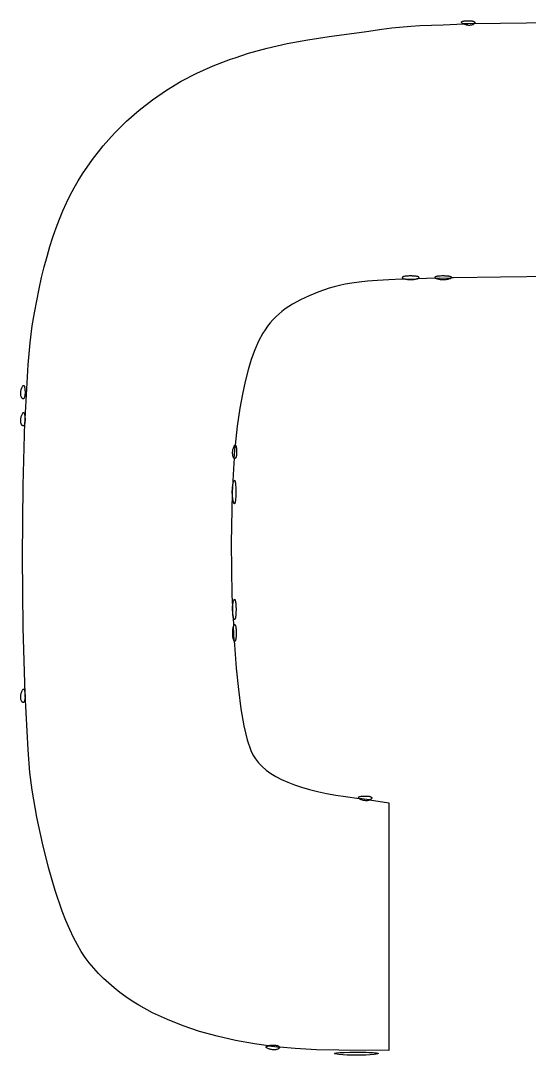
# Model space of a CAD drawing. Extents: x 70.3 to 133.4, y -81.7 to -32.
# Drawn here: x 73.031 to 73.775, y -63.291 to -61.777 of the extents above; entities that cross this region are included whole.
import ezdxf

# ---------------------------------------------------------------- set-up
doc = ezdxf.new("R2010")
doc.units = 0
doc.layers.add('BLACK', color=7, linetype='CONTINUOUS')

msp = doc.modelspace()

# ---------------------------------------------------------------- linework, layer by layer
at = {"layer": 'BLACK', "linetype": 'CONTINUOUS'}
for p, q in [((73.675277, -61.778838), (73.675319, -61.778666)), ((73.675282, -61.779016), (73.675277, -61.778838)), ((73.675332, -61.779199), (73.675282, -61.779016)), ((73.675319, -61.778666), (73.675407, -61.778501)), ((73.675429, -61.779388), (73.675332, -61.779199)), ((73.675407, -61.778501), (73.675541, -61.778341)), ((73.675572, -61.779582), (73.675429, -61.779388)), ((73.675541, -61.778341), (73.67572, -61.778188)), ((73.675763, -61.779781), (73.675572, -61.779582)), ((73.67572, -61.778188), (73.675945, -61.778041)), ((73.676, -61.779986), (73.675763, -61.779781)), ((73.675945, -61.778041), (73.676215, -61.777901)), ((73.676284, -61.780195), (73.676, -61.779986)), ((73.676215, -61.777901), (73.67653, -61.777767)), ((73.676994, -61.780628), (73.676284, -61.780195)), ((73.67653, -61.777767), (73.677296, -61.777521)), ((73.677296, -61.777521), (73.67824, -61.777304)), ((73.67824, -61.777304), (73.679362, -61.777118)), ((73.679362, -61.777118), (73.68066, -61.776962)), ((73.68066, -61.776962), (73.682133, -61.776839)), ((73.682133, -61.776839), (73.683781, -61.776751)), ((73.683781, -61.776751), (73.684554, -61.776725)), ((73.684554, -61.776725), (73.685305, -61.776712)), ((73.685305, -61.776712), (73.686034, -61.776711)), ((73.686034, -61.776711), (73.686739, -61.776723)), ((73.686739, -61.776723), (73.687419, -61.776746)), ((73.687419, -61.776746), (73.688075, -61.776782)), ((73.688075, -61.776782), (73.688705, -61.776828)), ((73.688705, -61.776828), (73.689309, -61.776886)), ((73.689309, -61.776886), (73.689886, -61.776955)), ((73.689886, -61.776955), (73.690436, -61.777034)), ((73.690436, -61.777034), (73.690957, -61.777123)), ((73.690957, -61.777123), (73.691449, -61.777223)), ((73.691449, -61.777223), (73.691912, -61.777332)), ((73.691912, -61.777332), (73.692345, -61.777451)), ((73.692345, -61.777451), (73.692746, -61.77758)), ((73.692746, -61.77758), (73.693116, -61.777717)), ((73.693116, -61.777717), (73.693454, -61.777863)), ((73.693454, -61.777863), (73.693759, -61.778017)), ((73.693759, -61.778017), (73.69403, -61.77818)), ((73.69403, -61.77818), (73.694268, -61.778351)), ((73.69406, -61.781049), (73.87468, -61.778249)), ((73.694268, -61.778351), (73.69447, -61.778529)), ((73.694608, -61.780435), (73.694424, -61.780675)), ((73.69447, -61.778529), (73.694636, -61.778715)), ((73.69475, -61.780199), (73.694608, -61.780435)), ((73.694636, -61.778715), (73.694767, -61.778907)), ((73.694851, -61.779969), (73.69475, -61.780199)), ((73.694767, -61.778907), (73.69486, -61.779107)), ((73.694912, -61.779745), (73.694851, -61.779969)), ((73.69486, -61.779107), (73.694893, -61.77921)), ((73.694893, -61.77921), (73.694916, -61.779313)), ((73.694928, -61.779635), (73.694912, -61.779745)), ((73.694916, -61.779313), (73.69493, -61.779419)), ((73.694934, -61.779526), (73.694928, -61.779635)), ((73.69493, -61.779419), (73.694934, -61.779526)), ((73.482036, -61.799795), (73.53668, -61.792449)), ((73.53668, -61.792449), (73.558747, -61.789355)), ((73.558747, -61.789355), (73.573317, -61.787198)), ((73.573317, -61.787198), (73.601098, -61.784929)), ((73.601098, -61.784929), (73.6144, -61.783843)), ((73.6144, -61.783843), (73.648723, -61.782549)), ((73.648723, -61.782549), (73.678688, -61.781419)), ((73.677894, -61.781079), (73.676994, -61.780628)), ((73.678688, -61.781419), (73.677894, -61.781079)), ((73.684625, -61.781195), (73.678688, -61.781419)), ((73.678688, -61.781419), (73.678985, -61.781546)), ((73.678985, -61.781546), (73.680071, -61.781946)), ((73.680071, -61.781946), (73.681176, -61.782286)), ((73.681176, -61.782286), (73.682291, -61.782566)), ((73.682291, -61.782566), (73.683409, -61.782786)), ((73.683409, -61.782786), (73.684521, -61.782948)), ((73.684521, -61.782948), (73.685621, -61.783051)), ((73.69406, -61.781049), (73.684625, -61.781195)), ((73.685621, -61.783051), (73.686701, -61.783095)), ((73.686701, -61.783095), (73.687751, -61.783082)), ((73.687751, -61.783082), (73.688766, -61.78301)), ((73.688766, -61.78301), (73.689737, -61.782881)), ((73.689737, -61.782881), (73.690655, -61.782695)), ((73.690655, -61.782695), (73.691515, -61.782453)), ((73.691515, -61.782453), (73.692306, -61.782153)), ((73.692306, -61.782153), (73.693023, -61.781798)), ((73.693023, -61.781798), (73.693656, -61.781387)), ((73.693656, -61.781387), (73.693939, -61.78116)), ((73.693939, -61.78116), (73.69406, -61.781049)), ((73.694199, -61.78092), (73.69406, -61.781049)), ((73.694424, -61.780675), (73.694199, -61.78092)), ((73.39137, -61.816818), (73.420266, -61.810165)), ((73.420266, -61.810165), (73.450477, -61.804496)), ((73.450477, -61.804496), (73.482036, -61.799795)), ((73.344383, -61.83085), (73.363759, -61.824473)), ((73.363759, -61.824473), (73.39137, -61.816818)), ((73.312262, -61.842861), (73.3374, -61.833149)), ((73.3374, -61.833149), (73.344383, -61.83085)), ((73.265523, -61.865469), (73.288313, -61.853629)), ((73.288313, -61.853629), (73.312262, -61.842861)), ((73.243859, -61.878399), (73.265523, -61.865469)), ((73.22329, -61.892436), (73.243859, -61.878399)), ((73.203784, -61.907599), (73.22329, -61.892436)), ((73.185311, -61.923905), (73.203784, -61.907599)), ((73.167838, -61.94137), (73.185311, -61.923905)), ((73.151334, -61.960014), (73.167838, -61.94137)), ((73.135767, -61.979853), (73.151334, -61.960014)), ((73.121107, -62.000905), (73.135767, -61.979853)), ((73.114804, -62.010906), (73.121107, -62.000905)), ((73.102994, -62.03212), (73.108769, -62.021302)), ((73.108769, -62.021302), (73.114804, -62.010906)), ((73.097468, -62.043386), (73.102994, -62.03212)), ((73.092185, -62.055128), (73.097468, -62.043386)), ((73.082306, -62.080143), (73.087134, -62.067371)), ((73.087134, -62.067371), (73.092185, -62.055128)), ((73.077694, -62.093471), (73.082306, -62.080143)), ((73.073288, -62.10738), (73.077694, -62.093471)), ((73.069079, -62.121897), (73.073288, -62.10738)), ((73.065059, -62.13705), (73.069079, -62.121897)), ((73.061219, -62.152865), (73.065059, -62.13705)), ((73.057549, -62.169367), (73.061219, -62.152865)), ((73.538018, -62.158213), (73.525594, -62.159467)), ((73.55238, -62.157104), (73.538018, -62.158213)), ((73.568981, -62.156125), (73.55238, -62.157104)), ((73.58812, -62.155259), (73.568981, -62.156125)), ((73.5931, -62.155085), (73.58812, -62.155259)), ((73.588861, -62.152539), (73.588849, -62.152711)), ((73.588849, -62.152711), (73.58889, -62.152888)), ((73.588925, -62.152371), (73.588861, -62.152539)), ((73.58889, -62.152888), (73.588983, -62.15307)), ((73.58904, -62.152209), (73.588925, -62.152371)), ((73.588983, -62.15307), (73.58913, -62.153256)), ((73.589205, -62.152052), (73.58904, -62.152209)), ((73.58913, -62.153256), (73.589332, -62.153445)), ((73.589421, -62.1519), (73.589205, -62.152052)), ((73.589332, -62.153445), (73.589588, -62.153639)), ((73.589998, -62.151615), (73.589421, -62.1519)), ((73.589588, -62.153639), (73.590269, -62.154035)), ((73.590768, -62.151357), (73.589998, -62.151615)), ((73.590269, -62.154035), (73.591176, -62.154443)), ((73.591724, -62.151126), (73.590768, -62.151357)), ((73.591176, -62.154443), (73.592239, -62.15483)), ((73.592862, -62.150924), (73.591724, -62.151126)), ((73.592239, -62.15483), (73.5931, -62.155085)), ((73.594176, -62.150755), (73.592862, -62.150924)), ((73.5931, -62.155085), (73.6101, -62.154491)), ((73.593372, -62.155166), (73.5931, -62.155085)), ((73.594566, -62.155449), (73.593372, -62.155166)), ((73.595662, -62.15062), (73.594176, -62.150755)), ((73.595812, -62.155682), (73.594566, -62.155449)), ((73.597314, -62.150521), (73.595662, -62.15062)), ((73.597098, -62.155862), (73.595812, -62.155682)), ((73.598414, -62.155991), (73.597098, -62.155862)), ((73.599128, -62.15046), (73.597314, -62.150521)), ((73.599751, -62.156069), (73.598414, -62.155991)), ((73.601098, -62.150439), (73.599128, -62.15046)), ((73.601098, -62.156094), (73.599751, -62.156069)), ((73.603068, -62.15046), (73.601098, -62.150439)), ((73.602445, -62.156069), (73.601098, -62.156094)), ((73.603782, -62.155991), (73.602445, -62.156069)), ((73.603995, -62.150486), (73.603068, -62.15046)), ((73.605099, -62.155862), (73.603782, -62.155991)), ((73.604882, -62.150521), (73.603995, -62.150486)), ((73.605728, -62.150566), (73.604882, -62.150521)), ((73.606385, -62.155682), (73.605099, -62.155862)), ((73.606534, -62.15062), (73.605728, -62.150566)), ((73.60763, -62.155449), (73.606385, -62.155682)), ((73.607298, -62.150683), (73.606534, -62.15062)), ((73.60802, -62.150755), (73.607298, -62.150683)), ((73.608824, -62.155166), (73.60763, -62.155449)), ((73.608699, -62.150836), (73.60802, -62.150755)), ((73.609335, -62.150924), (73.608699, -62.150836)), ((73.609958, -62.15483), (73.608824, -62.155166)), ((73.609926, -62.151021), (73.609335, -62.150924)), ((73.610473, -62.151126), (73.609926, -62.151021)), ((73.610944, -62.154471), (73.609958, -62.15483)), ((73.6101, -62.154491), (73.610944, -62.154471)), ((73.610974, -62.151238), (73.610473, -62.151126)), ((73.637533, -62.153825), (73.610944, -62.154471)), ((73.610944, -62.154471), (73.61102, -62.154443)), ((73.611429, -62.151357), (73.610974, -62.151238)), ((73.61102, -62.154443), (73.611503, -62.154238)), ((73.611837, -62.151483), (73.611429, -62.151357)), ((73.611503, -62.154238), (73.611928, -62.154035)), ((73.612198, -62.151616), (73.611837, -62.151483)), ((73.611928, -62.154035), (73.612296, -62.153835)), ((73.612511, -62.151755), (73.612198, -62.151616)), ((73.612296, -62.153835), (73.612608, -62.153639)), ((73.612776, -62.1519), (73.612511, -62.151755)), ((73.612608, -62.153639), (73.612864, -62.153446)), ((73.612991, -62.152052), (73.612776, -62.1519)), ((73.612864, -62.153446), (73.613066, -62.153256)), ((73.613156, -62.152209), (73.612991, -62.152052)), ((73.613066, -62.153256), (73.613213, -62.15307)), ((73.61322, -62.152289), (73.613156, -62.152209)), ((73.613213, -62.15307), (73.613267, -62.152979)), ((73.613271, -62.152371), (73.61322, -62.152289)), ((73.613267, -62.152979), (73.613307, -62.152889)), ((73.61331, -62.152454), (73.613271, -62.152371)), ((73.613307, -62.152889), (73.613333, -62.152799)), ((73.613335, -62.152539), (73.61331, -62.152454)), ((73.613333, -62.152799), (73.613347, -62.152711)), ((73.613348, -62.152624), (73.613335, -62.152539)), ((73.613347, -62.152711), (73.613348, -62.152624)), ((73.636486, -62.152539), (73.636474, -62.152711)), ((73.636474, -62.152711), (73.636515, -62.152888)), ((73.63655, -62.152371), (73.636486, -62.152539)), ((73.636515, -62.152888), (73.636608, -62.15307)), ((73.636665, -62.152209), (73.63655, -62.152371)), ((73.636608, -62.15307), (73.636755, -62.153256)), ((73.63683, -62.152052), (73.636665, -62.152209)), ((73.636755, -62.153256), (73.636957, -62.153445)), ((73.637045, -62.1519), (73.63683, -62.152052)), ((73.636957, -62.153445), (73.637213, -62.153639)), ((73.637623, -62.151615), (73.637045, -62.1519)), ((73.637213, -62.153639), (73.637533, -62.153825)), ((73.637533, -62.153825), (73.660683, -62.153263)), ((73.637893, -62.154035), (73.637533, -62.153825)), ((73.638393, -62.151357), (73.637623, -62.151615)), ((73.638801, -62.154443), (73.637893, -62.154035)), ((73.639349, -62.151126), (73.638393, -62.151357)), ((73.639863, -62.15483), (73.638801, -62.154443)), ((73.640487, -62.150924), (73.639349, -62.151126)), ((73.640997, -62.155166), (73.639863, -62.15483)), ((73.641801, -62.150755), (73.640487, -62.150924)), ((73.642191, -62.155449), (73.640997, -62.155166)), ((73.643287, -62.15062), (73.641801, -62.150755)), ((73.643437, -62.155682), (73.642191, -62.155449)), ((73.64494, -62.150521), (73.643287, -62.15062)), ((73.644723, -62.155862), (73.643437, -62.155682)), ((73.646039, -62.155991), (73.644723, -62.155862)), ((73.646753, -62.15046), (73.64494, -62.150521)), ((73.647376, -62.156069), (73.646039, -62.155991)), ((73.648723, -62.150439), (73.646753, -62.15046)), ((73.648723, -62.156094), (73.647376, -62.156069)), ((73.650693, -62.15046), (73.648723, -62.150439)), ((73.65007, -62.156069), (73.648723, -62.156094)), ((73.651407, -62.155991), (73.65007, -62.156069)), ((73.65162, -62.150486), (73.650693, -62.15046)), ((73.652724, -62.155862), (73.651407, -62.155991)), ((73.652507, -62.150521), (73.65162, -62.150486)), ((73.653354, -62.150566), (73.652507, -62.150521)), ((73.65401, -62.155682), (73.652724, -62.155862)), ((73.654159, -62.15062), (73.653354, -62.150566)), ((73.655255, -62.155449), (73.65401, -62.155682)), ((73.654923, -62.150683), (73.654159, -62.15062)), ((73.655645, -62.150755), (73.654923, -62.150683)), ((73.656449, -62.155166), (73.655255, -62.155449)), ((73.656324, -62.150836), (73.655645, -62.150755)), ((73.65696, -62.150924), (73.656324, -62.150836)), ((73.657583, -62.15483), (73.656449, -62.155166)), ((73.657551, -62.151021), (73.65696, -62.150924)), ((73.658098, -62.151126), (73.657551, -62.151021)), ((73.658645, -62.154443), (73.657583, -62.15483)), ((73.658599, -62.151238), (73.658098, -62.151126)), ((73.659054, -62.151357), (73.658599, -62.151238)), ((73.659128, -62.154238), (73.658645, -62.154443)), ((73.659462, -62.151483), (73.659054, -62.151357)), ((73.659553, -62.154035), (73.659128, -62.154238)), ((73.659823, -62.151616), (73.659462, -62.151483)), ((73.659921, -62.153835), (73.659553, -62.154035)), ((73.660136, -62.151755), (73.659823, -62.151616)), ((73.660233, -62.153639), (73.659921, -62.153835)), ((73.660401, -62.1519), (73.660136, -62.151755)), ((73.66049, -62.153446), (73.660233, -62.153639)), ((73.660616, -62.152052), (73.660401, -62.1519)), ((73.660683, -62.153263), (73.66049, -62.153446)), ((73.660781, -62.152209), (73.660616, -62.152052)), ((73.663778, -62.153188), (73.660683, -62.153263)), ((73.660683, -62.153263), (73.660691, -62.153256)), ((73.660691, -62.153256), (73.660838, -62.15307)), ((73.660845, -62.152289), (73.660781, -62.152209)), ((73.660838, -62.15307), (73.660892, -62.152979)), ((73.660896, -62.152371), (73.660845, -62.152289)), ((73.660892, -62.152979), (73.660932, -62.152889)), ((73.660935, -62.152454), (73.660896, -62.152371)), ((73.660932, -62.152889), (73.660958, -62.152799)), ((73.66096, -62.152539), (73.660935, -62.152454)), ((73.660958, -62.152799), (73.660972, -62.152711)), ((73.660973, -62.152624), (73.66096, -62.152539)), ((73.660972, -62.152711), (73.660973, -62.152624)), ((73.732418, -62.152092), (73.663778, -62.153188)), ((73.818424, -62.151078), (73.732418, -62.152092)), ((73.054041, -62.186586), (73.057549, -62.169367)), ((73.466609, -62.173798), (73.452532, -62.179383)), ((73.482036, -62.168448), (73.466609, -62.173798)), ((73.489274, -62.166238), (73.482036, -62.168448)), ((73.496949, -62.164251), (73.489274, -62.166238)), ((73.50536, -62.16247), (73.496949, -62.164251)), ((73.514809, -62.16088), (73.50536, -62.16247)), ((73.525594, -62.159467), (73.514809, -62.16088)), ((73.050687, -62.204545), (73.054041, -62.186586)), ((73.439724, -62.185314), (73.428102, -62.191701)), ((73.452532, -62.179383), (73.439724, -62.185314)), ((73.047477, -62.223274), (73.050687, -62.204545)), ((73.412712, -62.202378), (73.408086, -62.206285)), ((73.417583, -62.198654), (73.412712, -62.202378)), ((73.428102, -62.191701), (73.417583, -62.198654)), ((73.395576, -62.21924), (73.391827, -62.224017)), ((73.399528, -62.214702), (73.395576, -62.21924)), ((73.403695, -62.210388), (73.399528, -62.214702)), ((73.408086, -62.206285), (73.403695, -62.210388)), ((73.044164, -62.248491), (73.047477, -62.223274)), ((73.384902, -62.23434), (73.378669, -62.245781)), ((73.388273, -62.229045), (73.384902, -62.23434)), ((73.391827, -62.224017), (73.388273, -62.229045)), ((73.041293, -62.280482), (73.044164, -62.248491)), ((73.378669, -62.245781), (73.373046, -62.258451)), ((73.373046, -62.258451), (73.367952, -62.272459)), ((73.367952, -62.272459), (73.363303, -62.287918)), ((73.036937, -62.359781), (73.041293, -62.280482)), ((73.363303, -62.287918), (73.359019, -62.304936)), ((73.359019, -62.304936), (73.355016, -62.323624)), ((73.030564, -62.322101), (73.030609, -62.321022)), ((73.030578, -62.323152), (73.030564, -62.322101)), ((73.030649, -62.324166), (73.030578, -62.323152)), ((73.030609, -62.321022), (73.030712, -62.319922)), ((73.030778, -62.325137), (73.030649, -62.324166)), ((73.030712, -62.319922), (73.030873, -62.318809)), ((73.030964, -62.326056), (73.030778, -62.325137)), ((73.030873, -62.318809), (73.031094, -62.317691)), ((73.031094, -62.317691), (73.031374, -62.316576)), ((73.031374, -62.316576), (73.031714, -62.315472)), ((73.031714, -62.315472), (73.032113, -62.314385)), ((73.032113, -62.314385), (73.03258, -62.313294)), ((73.03258, -62.313294), (73.033031, -62.312394)), ((73.033031, -62.312394), (73.033464, -62.311684)), ((73.033464, -62.311684), (73.033673, -62.3114)), ((73.033673, -62.3114), (73.033878, -62.311163)), ((73.033878, -62.311163), (73.034077, -62.310973)), ((73.034077, -62.310973), (73.034271, -62.310829)), ((73.034271, -62.310829), (73.03446, -62.310733)), ((73.03446, -62.310733), (73.034643, -62.310682)), ((73.034643, -62.310682), (73.034821, -62.310678)), ((73.034821, -62.310678), (73.034993, -62.31072)), ((73.034993, -62.31072), (73.035158, -62.310808)), ((73.035158, -62.310808), (73.035318, -62.310941)), ((73.035318, -62.310941), (73.035471, -62.31112)), ((73.035471, -62.31112), (73.035618, -62.311345)), ((73.035618, -62.311345), (73.035758, -62.311615)), ((73.035758, -62.311615), (73.035892, -62.311931)), ((73.035892, -62.311931), (73.036138, -62.312696)), ((73.036138, -62.312696), (73.036355, -62.31364)), ((73.036355, -62.31364), (73.036542, -62.314762)), ((73.036542, -62.314762), (73.036697, -62.31606)), ((73.036705, -62.325287), (73.036626, -62.325836)), ((73.036697, -62.31606), (73.03682, -62.317534)), ((73.036773, -62.32471), (73.036705, -62.325287)), ((73.036831, -62.324106), (73.036773, -62.32471)), ((73.03682, -62.317534), (73.036909, -62.319181)), ((73.036878, -62.323476), (73.036831, -62.324106)), ((73.036913, -62.32282), (73.036878, -62.323476)), ((73.036909, -62.319181), (73.036934, -62.319955)), ((73.036937, -62.322139), (73.036913, -62.32282)), ((73.036934, -62.319955), (73.036948, -62.320706)), ((73.036948, -62.321434), (73.036937, -62.322139)), ((73.036948, -62.320706), (73.036948, -62.321434)), ((73.355016, -62.323624), (73.351213, -62.344093)), ((73.031207, -62.326915), (73.030964, -62.326056)), ((73.031506, -62.327707), (73.031207, -62.326915)), ((73.031862, -62.328423), (73.031506, -62.327707)), ((73.032273, -62.329056), (73.031862, -62.328423)), ((73.032499, -62.32934), (73.032273, -62.329056)), ((73.03274, -62.329599), (73.032499, -62.32934)), ((73.032985, -62.329825), (73.03274, -62.329599)), ((73.033225, -62.330009), (73.032985, -62.329825)), ((73.03346, -62.330151), (73.033225, -62.330009)), ((73.03369, -62.330252), (73.03346, -62.330151)), ((73.033915, -62.330313), (73.03369, -62.330252)), ((73.034025, -62.330328), (73.033915, -62.330313)), ((73.034133, -62.330334), (73.034025, -62.330328)), ((73.03424, -62.33033), (73.034133, -62.330334)), ((73.034346, -62.330316), (73.03424, -62.33033)), ((73.03445, -62.330293), (73.034346, -62.330316)), ((73.034552, -62.330261), (73.03445, -62.330293)), ((73.034752, -62.330167), (73.034552, -62.330261)), ((73.034945, -62.330037), (73.034752, -62.330167)), ((73.03513, -62.32987), (73.034945, -62.330037)), ((73.035309, -62.329668), (73.03513, -62.32987)), ((73.035479, -62.329431), (73.035309, -62.329668)), ((73.035642, -62.32916), (73.035479, -62.329431)), ((73.035796, -62.328855), (73.035642, -62.32916)), ((73.035942, -62.328517), (73.035796, -62.328855)), ((73.03608, -62.328147), (73.035942, -62.328517)), ((73.036208, -62.327745), (73.03608, -62.328147)), ((73.036327, -62.327313), (73.036208, -62.327745)), ((73.036436, -62.32685), (73.036327, -62.327313)), ((73.036536, -62.326357), (73.036436, -62.32685)), ((73.036626, -62.325836), (73.036536, -62.326357)), ((73.031374, -62.356263), (73.031714, -62.355159)), ((73.031714, -62.355159), (73.032113, -62.354073)), ((73.032113, -62.354073), (73.03258, -62.352982)), ((73.03258, -62.352982), (73.033031, -62.352082)), ((73.033031, -62.352082), (73.033464, -62.351372)), ((73.033464, -62.351372), (73.033673, -62.351088)), ((73.033673, -62.351088), (73.033878, -62.350851)), ((73.033878, -62.350851), (73.034077, -62.35066)), ((73.034077, -62.35066), (73.034271, -62.350517)), ((73.034271, -62.350517), (73.03446, -62.35042)), ((73.03446, -62.35042), (73.034643, -62.35037)), ((73.034643, -62.35037), (73.034821, -62.350365)), ((73.034821, -62.350365), (73.034993, -62.350407)), ((73.034993, -62.350407), (73.035158, -62.350495)), ((73.035158, -62.350495), (73.035318, -62.350629)), ((73.035318, -62.350629), (73.035471, -62.350808)), ((73.035471, -62.350808), (73.035618, -62.351033)), ((73.035618, -62.351033), (73.035758, -62.351303)), ((73.035758, -62.351303), (73.035892, -62.351618)), ((73.035892, -62.351618), (73.036138, -62.352384)), ((73.036138, -62.352384), (73.036355, -62.353328)), ((73.036355, -62.353328), (73.036542, -62.35445)), ((73.036542, -62.35445), (73.036697, -62.355748)), ((73.036697, -62.355748), (73.03682, -62.357221)), ((73.351213, -62.344093), (73.347314, -62.370496)), ((73.030564, -62.361788), (73.030609, -62.360709)), ((73.030578, -62.362839), (73.030564, -62.361788)), ((73.030649, -62.363854), (73.030578, -62.362839)), ((73.030609, -62.360709), (73.030712, -62.359609)), ((73.030778, -62.364824), (73.030649, -62.363854)), ((73.030712, -62.359609), (73.030873, -62.358496)), ((73.030964, -62.365743), (73.030778, -62.364824)), ((73.030873, -62.358496), (73.031094, -62.357379)), ((73.031207, -62.366602), (73.030964, -62.365743)), ((73.031094, -62.357379), (73.031374, -62.356263)), ((73.031506, -62.367394), (73.031207, -62.366602)), ((73.031862, -62.368111), (73.031506, -62.367394)), ((73.032273, -62.368744), (73.031862, -62.368111)), ((73.032499, -62.369027), (73.032273, -62.368744)), ((73.03274, -62.369287), (73.032499, -62.369027)), ((73.032985, -62.369512), (73.03274, -62.369287)), ((73.033225, -62.369696), (73.032985, -62.369512)), ((73.03346, -62.369838), (73.033225, -62.369696)), ((73.03369, -62.369939), (73.03346, -62.369838)), ((73.033915, -62.37), (73.03369, -62.369939)), ((73.034025, -62.370016), (73.033915, -62.37)), ((73.034133, -62.370022), (73.034025, -62.370016)), ((73.03424, -62.370018), (73.034133, -62.370022)), ((73.034218, -62.457022), (73.036779, -62.364341)), ((73.034346, -62.370004), (73.03424, -62.370018)), ((73.03445, -62.369981), (73.034346, -62.370004)), ((73.034552, -62.369948), (73.03445, -62.369981)), ((73.034752, -62.369855), (73.034552, -62.369948)), ((73.034945, -62.369724), (73.034752, -62.369855)), ((73.03513, -62.369558), (73.034945, -62.369724)), ((73.035309, -62.369355), (73.03513, -62.369558)), ((73.035479, -62.369118), (73.035309, -62.369355)), ((73.035642, -62.368847), (73.035479, -62.369118)), ((73.035796, -62.368542), (73.035642, -62.368847)), ((73.035942, -62.368204), (73.035796, -62.368542)), ((73.03608, -62.367834), (73.035942, -62.368204)), ((73.036208, -62.367433), (73.03608, -62.367834)), ((73.036327, -62.367), (73.036208, -62.367433)), ((73.036436, -62.366537), (73.036327, -62.367)), ((73.036536, -62.366045), (73.036436, -62.366537)), ((73.036626, -62.365524), (73.036536, -62.366045)), ((73.036705, -62.364974), (73.036626, -62.365524)), ((73.036773, -62.364397), (73.036705, -62.364974)), ((73.036779, -62.364341), (73.036773, -62.364397)), ((73.036873, -62.36095), (73.036779, -62.364341)), ((73.036779, -62.364341), (73.036831, -62.363793)), ((73.03682, -62.357221), (73.036909, -62.358869)), ((73.036831, -62.363793), (73.036878, -62.363163)), ((73.036937, -62.359781), (73.036873, -62.36095)), ((73.036878, -62.363163), (73.036913, -62.362507)), ((73.036909, -62.358869), (73.036934, -62.359642)), ((73.036913, -62.362507), (73.036937, -62.361827)), ((73.036934, -62.359642), (73.036937, -62.359781)), ((73.036948, -62.360393), (73.036937, -62.359781)), ((73.036937, -62.361827), (73.036948, -62.361122)), ((73.036948, -62.361122), (73.036948, -62.360393)), ((73.347314, -62.370496), (73.344397, -62.397994)), ((73.342143, -62.400607), (73.341675, -62.401698)), ((73.342593, -62.399707), (73.342143, -62.400607)), ((73.343026, -62.398997), (73.342593, -62.399707)), ((73.342874, -62.417374), (73.344153, -62.400294)), ((73.343236, -62.398713), (73.343026, -62.398997)), ((73.34344, -62.398476), (73.343236, -62.398713)), ((73.343639, -62.398285), (73.34344, -62.398476)), ((73.343834, -62.398142), (73.343639, -62.398285)), ((73.344022, -62.398045), (73.343834, -62.398142)), ((73.344206, -62.397995), (73.344022, -62.398045)), ((73.344153, -62.400294), (73.344397, -62.397994)), ((73.344383, -62.39799), (73.344206, -62.397995)), ((73.344397, -62.397994), (73.344383, -62.39799)), ((73.344397, -62.397994), (73.344555, -62.398032)), ((73.344555, -62.398032), (73.344721, -62.39812)), ((73.344721, -62.39812), (73.34488, -62.398254)), ((73.34488, -62.398254), (73.345034, -62.398433)), ((73.345034, -62.398433), (73.345181, -62.398658)), ((73.345181, -62.398658), (73.345321, -62.398928)), ((73.345321, -62.398928), (73.345454, -62.399243)), ((73.345454, -62.399243), (73.3457, -62.400008)), ((73.3457, -62.400008), (73.345917, -62.400953)), ((73.345917, -62.400953), (73.346104, -62.402075)), ((73.340171, -62.408334), (73.340127, -62.409413)), ((73.340127, -62.409413), (73.34014, -62.410464)), ((73.34014, -62.410464), (73.340212, -62.411479)), ((73.340274, -62.407234), (73.340171, -62.408334)), ((73.340212, -62.411479), (73.340341, -62.412449)), ((73.340436, -62.406121), (73.340274, -62.407234)), ((73.340341, -62.412449), (73.340526, -62.413368)), ((73.340656, -62.405004), (73.340436, -62.406121)), ((73.340526, -62.413368), (73.340769, -62.414227)), ((73.340936, -62.403889), (73.340656, -62.405004)), ((73.340769, -62.414227), (73.341069, -62.415019)), ((73.341276, -62.402784), (73.340936, -62.403889)), ((73.341069, -62.415019), (73.341424, -62.415735)), ((73.341676, -62.401698), (73.341276, -62.402784)), ((73.341424, -62.415735), (73.341835, -62.416369)), ((73.341675, -62.401698), (73.341676, -62.401698)), ((73.341835, -62.416369), (73.342062, -62.416652)), ((73.342062, -62.416652), (73.342302, -62.416911)), ((73.345204, -62.416472), (73.345042, -62.416743)), ((73.345359, -62.416167), (73.345204, -62.416472)), ((73.345505, -62.415829), (73.345359, -62.416167)), ((73.345642, -62.415459), (73.345505, -62.415829)), ((73.34577, -62.415058), (73.345642, -62.415459)), ((73.345889, -62.414625), (73.34577, -62.415058)), ((73.345999, -62.414162), (73.345889, -62.414625)), ((73.346098, -62.41367), (73.345999, -62.414162)), ((73.346188, -62.413149), (73.346098, -62.41367)), ((73.346104, -62.402075), (73.346259, -62.403373)), ((73.346267, -62.412599), (73.346188, -62.413149)), ((73.346259, -62.403373), (73.346382, -62.404846)), ((73.346336, -62.412022), (73.346267, -62.412599)), ((73.346394, -62.411418), (73.346336, -62.412022)), ((73.346382, -62.404846), (73.346471, -62.406494)), ((73.34644, -62.410788), (73.346394, -62.411418)), ((73.346475, -62.410132), (73.34644, -62.410788)), ((73.346471, -62.406494), (73.346497, -62.407267)), ((73.346499, -62.409452), (73.346475, -62.410132)), ((73.346497, -62.407267), (73.34651, -62.408018)), ((73.346511, -62.408747), (73.346499, -62.409452)), ((73.34651, -62.408018), (73.346511, -62.408747)), ((73.342874, -62.417374), (73.341712, -62.4329)), ((73.342302, -62.416911), (73.342547, -62.417137)), ((73.342547, -62.417137), (73.342787, -62.417321)), ((73.342787, -62.417321), (73.342874, -62.417374)), ((73.343023, -62.417463), (73.342874, -62.417374)), ((73.343253, -62.417564), (73.343023, -62.417463)), ((73.343477, -62.417625), (73.343253, -62.417564)), ((73.343587, -62.417641), (73.343477, -62.417625)), ((73.343696, -62.417647), (73.343587, -62.417641)), ((73.343803, -62.417643), (73.343696, -62.417647)), ((73.343908, -62.417629), (73.343803, -62.417643)), ((73.344012, -62.417606), (73.343908, -62.417629)), ((73.344115, -62.417573), (73.344012, -62.417606)), ((73.344314, -62.41748), (73.344115, -62.417573)), ((73.344507, -62.417349), (73.344314, -62.41748)), ((73.344693, -62.417183), (73.344507, -62.417349)), ((73.344871, -62.416981), (73.344693, -62.417183)), ((73.345042, -62.416743), (73.344871, -62.416981)), ((73.341712, -62.4329), (73.339972, -62.467727)), ((73.033328, -62.561038), (73.034218, -62.457022)), ((73.340223, -62.462929), (73.34034, -62.461086)), ((73.34034, -62.461086), (73.340504, -62.459285)), ((73.340504, -62.459285), (73.340714, -62.457542)), ((73.340714, -62.457542), (73.340971, -62.455869)), ((73.340971, -62.455869), (73.341276, -62.454283)), ((73.341276, -62.454283), (73.341626, -62.452796)), ((73.341626, -62.452796), (73.341996, -62.451525)), ((73.341996, -62.451525), (73.342356, -62.450572)), ((73.342356, -62.450572), (73.342703, -62.449931)), ((73.342703, -62.449931), (73.342871, -62.449725)), ((73.342871, -62.449725), (73.343036, -62.449594)), ((73.343036, -62.449594), (73.343197, -62.449538)), ((73.343197, -62.449538), (73.343353, -62.449554)), ((73.343353, -62.449554), (73.343505, -62.449644)), ((73.343505, -62.449644), (73.343653, -62.449804)), ((73.343653, -62.449804), (73.343932, -62.450337)), ((73.343932, -62.450337), (73.34419, -62.451146)), ((73.34419, -62.451146), (73.344425, -62.452223)), ((73.344425, -62.452223), (73.344635, -62.453562)), ((73.344635, -62.453562), (73.344817, -62.455155)), ((73.344817, -62.455155), (73.34497, -62.456995)), ((73.34497, -62.456995), (73.345093, -62.459076)), ((73.345093, -62.459076), (73.345183, -62.461389)), ((73.345183, -62.461389), (73.345257, -62.466686)), ((73.339972, -62.467727), (73.338521, -62.541696)), ((73.340129, -62.466686), (73.340153, -62.4648)), ((73.340153, -62.468572), (73.340129, -62.466686)), ((73.340153, -62.4648), (73.340223, -62.462929)), ((73.340223, -62.470444), (73.340153, -62.468572)), ((73.34034, -62.472287), (73.340223, -62.470444)), ((73.340504, -62.474087), (73.34034, -62.472287)), ((73.340714, -62.475831), (73.340504, -62.474087)), ((73.340971, -62.477503), (73.340714, -62.475831)), ((73.34497, -62.476377), (73.344817, -62.478217)), ((73.345093, -62.474297), (73.34497, -62.476377)), ((73.345183, -62.471983), (73.345093, -62.474297)), ((73.345238, -62.469444), (73.345183, -62.471983)), ((73.345257, -62.466686), (73.345238, -62.469444)), ((73.341276, -62.47909), (73.340971, -62.477503)), ((73.341626, -62.480577), (73.341276, -62.47909)), ((73.341813, -62.481252), (73.341626, -62.480577)), ((73.341996, -62.481848), (73.341813, -62.481252)), ((73.342177, -62.482363), (73.341996, -62.481848)), ((73.342356, -62.4828), (73.342177, -62.482363)), ((73.342531, -62.483159), (73.342356, -62.4828)), ((73.342703, -62.483441), (73.342531, -62.483159)), ((73.342871, -62.483647), (73.342703, -62.483441)), ((73.343036, -62.483778), (73.342871, -62.483647)), ((73.343117, -62.483816), (73.343036, -62.483778)), ((73.343197, -62.483835), (73.343117, -62.483816)), ((73.343275, -62.483835), (73.343197, -62.483835)), ((73.343353, -62.483818), (73.343275, -62.483835)), ((73.34343, -62.483782), (73.343353, -62.483818)), ((73.343505, -62.483729), (73.34343, -62.483782)), ((73.343653, -62.483568), (73.343505, -62.483729)), ((73.343795, -62.483336), (73.343653, -62.483568)), ((73.343932, -62.483035), (73.343795, -62.483336)), ((73.344064, -62.482665), (73.343932, -62.483035)), ((73.34419, -62.482226), (73.344064, -62.482665)), ((73.344311, -62.481721), (73.34419, -62.482226)), ((73.344425, -62.481149), (73.344311, -62.481721)), ((73.344533, -62.480512), (73.344425, -62.481149)), ((73.344635, -62.47981), (73.344533, -62.480512)), ((73.344817, -62.478217), (73.344635, -62.47981)), ((73.338521, -62.541696), (73.339652, -62.617503)), ((73.034205, -62.665341), (73.033328, -62.561038)), ((73.339652, -62.617503), (73.340461, -62.634061)), ((73.341243, -62.629053), (73.341595, -62.627572)), ((73.341595, -62.627572), (73.34197, -62.626265)), ((73.34197, -62.626265), (73.342336, -62.625237)), ((73.342336, -62.625237), (73.342694, -62.624483)), ((73.342694, -62.624483), (73.342868, -62.624207)), ((73.342868, -62.624207), (73.343039, -62.623998)), ((73.343039, -62.623998), (73.343207, -62.623855)), ((73.343207, -62.623855), (73.343371, -62.623778)), ((73.343371, -62.623778), (73.343532, -62.623765)), ((73.343532, -62.623765), (73.343688, -62.623816)), ((73.343688, -62.623816), (73.34384, -62.623931)), ((73.34384, -62.623931), (73.343987, -62.624108)), ((73.343987, -62.624108), (73.344266, -62.62465)), ((73.344266, -62.62465), (73.344524, -62.625435)), ((73.344524, -62.625435), (73.344757, -62.626459)), ((73.344757, -62.626459), (73.344965, -62.627717)), ((73.344965, -62.627717), (73.345146, -62.629204)), ((73.340176, -62.638729), (73.340172, -62.640359)), ((73.340172, -62.640359), (73.340216, -62.641961)), ((73.34023, -62.637083), (73.340176, -62.638729)), ((73.340216, -62.641961), (73.34031, -62.643524)), ((73.340333, -62.635434), (73.34023, -62.637083)), ((73.34031, -62.643524), (73.340452, -62.645036)), ((73.340461, -62.634061), (73.340333, -62.635434)), ((73.340461, -62.634061), (73.340486, -62.633795)), ((73.341204, -62.649254), (73.340461, -62.634061)), ((73.340486, -62.633795), (73.340688, -62.632177)), ((73.340688, -62.632177), (73.340941, -62.630592)), ((73.340941, -62.630592), (73.341243, -62.629053)), ((73.345146, -62.629204), (73.345296, -62.630916)), ((73.345296, -62.630916), (73.345415, -62.632846)), ((73.345415, -62.632846), (73.3455, -62.63499)), ((73.345527, -62.641926), (73.345457, -62.643962)), ((73.3455, -62.63499), (73.345549, -62.637342)), ((73.345558, -62.639717), (73.345527, -62.641926)), ((73.345549, -62.637342), (73.345558, -62.639717)), ((73.340452, -62.645036), (73.340643, -62.646482)), ((73.340643, -62.646482), (73.340882, -62.647853)), ((73.340882, -62.647853), (73.34117, -62.649135)), ((73.34117, -62.649135), (73.341204, -62.649254)), ((73.341204, -62.649254), (73.341878, -62.663057)), ((73.341506, -62.650316), (73.341204, -62.649254)), ((73.341889, -62.651384), (73.341506, -62.650316)), ((73.342092, -62.651854), (73.341889, -62.651384)), ((73.342291, -62.652256), (73.342092, -62.651854)), ((73.342486, -62.652591), (73.342291, -62.652256)), ((73.342678, -62.652861), (73.342486, -62.652591)), ((73.342865, -62.653066), (73.342678, -62.652861)), ((73.343048, -62.653206), (73.342865, -62.653066)), ((73.343138, -62.653253), (73.343048, -62.653206)), ((73.343227, -62.653284), (73.343138, -62.653253)), ((73.343315, -62.653299), (73.343227, -62.653284)), ((73.343401, -62.653299), (73.343315, -62.653299)), ((73.343486, -62.653284), (73.343401, -62.653299)), ((73.34357, -62.653253), (73.343486, -62.653284)), ((73.343653, -62.653207), (73.34357, -62.653253)), ((73.343734, -62.653147), (73.343653, -62.653207)), ((73.343893, -62.652981), (73.343734, -62.653147)), ((73.344045, -62.652756), (73.343893, -62.652981)), ((73.344192, -62.652474), (73.344045, -62.652756)), ((73.344333, -62.652135), (73.344192, -62.652474)), ((73.344467, -62.65174), (73.344333, -62.652135)), ((73.344595, -62.65129), (73.344467, -62.65174)), ((73.344716, -62.650786), (73.344595, -62.65129)), ((73.34483, -62.650229), (73.344716, -62.650786)), ((73.344936, -62.649619), (73.34483, -62.650229)), ((73.345035, -62.648958), (73.344936, -62.649619)), ((73.345126, -62.648246), (73.345035, -62.648958)), ((73.34521, -62.647485), (73.345126, -62.648246)), ((73.345351, -62.645817), (73.34521, -62.647485)), ((73.345457, -62.643962), (73.345351, -62.645817)), ((73.036849, -62.762273), (73.034205, -62.665341)), ((73.340216, -62.671714), (73.34019, -62.673061)), ((73.34019, -62.673061), (73.340216, -62.674408)), ((73.340293, -62.670377), (73.340216, -62.671714)), ((73.340422, -62.669061), (73.340293, -62.670377)), ((73.340603, -62.667775), (73.340422, -62.669061)), ((73.340835, -62.666529), (73.340603, -62.667775)), ((73.341119, -62.665335), (73.340835, -62.666529)), ((73.341454, -62.664201), (73.341119, -62.665335)), ((73.341841, -62.663139), (73.341454, -62.664201)), ((73.341878, -62.663057), (73.341841, -62.663139)), ((73.341878, -62.663057), (73.342249, -62.662231)), ((73.342947, -62.684943), (73.341878, -62.663057)), ((73.342249, -62.662231), (73.342645, -62.661551)), ((73.342645, -62.661551), (73.342839, -62.661295)), ((73.342839, -62.661295), (73.343028, -62.661093)), ((73.343028, -62.661093), (73.343214, -62.660946)), ((73.343214, -62.660946), (73.343396, -62.660853)), ((73.343396, -62.660853), (73.343573, -62.660812)), ((73.343573, -62.660812), (73.343745, -62.660824)), ((73.343745, -62.660824), (73.343913, -62.660888)), ((73.343913, -62.660888), (73.344076, -62.661003)), ((73.344076, -62.661003), (73.344233, -62.661168)), ((73.344233, -62.661168), (73.344384, -62.661383)), ((73.344384, -62.661383), (73.344669, -62.661961)), ((73.344669, -62.661961), (73.344928, -62.66273)), ((73.344928, -62.66273), (73.345159, -62.663687)), ((73.345159, -62.663687), (73.34536, -62.664825)), ((73.34536, -62.664825), (73.345529, -62.666139)), ((73.345529, -62.666139), (73.345664, -62.667625)), ((73.345664, -62.667625), (73.345763, -62.669278)), ((73.345763, -62.669278), (73.345824, -62.671091)), ((73.345824, -62.671091), (73.345845, -62.673061)), ((73.345845, -62.673061), (73.345824, -62.675031)), ((73.340216, -62.674408), (73.340293, -62.675745)), ((73.340293, -62.675745), (73.340422, -62.677062)), ((73.340422, -62.677062), (73.340603, -62.678348)), ((73.340603, -62.678348), (73.340835, -62.679593)), ((73.340835, -62.679593), (73.341119, -62.680787)), ((73.341119, -62.680787), (73.341454, -62.681921)), ((73.341454, -62.681921), (73.341841, -62.682983)), ((73.341841, -62.682983), (73.342046, -62.683466)), ((73.342046, -62.683466), (73.342249, -62.683891)), ((73.342249, -62.683891), (73.342449, -62.684259)), ((73.342449, -62.684259), (73.342645, -62.684571)), ((73.342645, -62.684571), (73.342839, -62.684828)), ((73.342839, -62.684828), (73.342947, -62.684943)), ((73.342947, -62.684943), (73.343216, -62.690449)), ((73.343028, -62.685029), (73.342947, -62.684943)), ((73.343214, -62.685176), (73.343028, -62.685029)), ((73.343305, -62.68523), (73.343214, -62.685176)), ((73.343396, -62.68527), (73.343305, -62.68523)), ((73.343485, -62.685297), (73.343396, -62.68527)), ((73.343573, -62.68531), (73.343485, -62.685297)), ((73.34366, -62.685311), (73.343573, -62.68531)), ((73.343745, -62.685298), (73.34366, -62.685311)), ((73.34383, -62.685273), (73.343745, -62.685298)), ((73.343913, -62.685234), (73.34383, -62.685273)), ((73.343995, -62.685183), (73.343913, -62.685234)), ((73.344076, -62.68512), (73.343995, -62.685183)), ((73.344233, -62.684954), (73.344076, -62.68512)), ((73.344384, -62.684739), (73.344233, -62.684954)), ((73.344529, -62.684474), (73.344384, -62.684739)), ((73.344669, -62.684161), (73.344529, -62.684474)), ((73.344801, -62.6838), (73.344669, -62.684161)), ((73.344928, -62.683392), (73.344801, -62.6838)), ((73.345047, -62.682937), (73.344928, -62.683392)), ((73.345159, -62.682436), (73.345047, -62.682937)), ((73.345263, -62.681889), (73.345159, -62.682436)), ((73.34536, -62.681298), (73.345263, -62.681889)), ((73.345448, -62.680662), (73.34536, -62.681298)), ((73.345529, -62.679983), (73.345448, -62.680662)), ((73.345601, -62.679261), (73.345529, -62.679983)), ((73.345664, -62.678497), (73.345601, -62.679261)), ((73.345718, -62.677692), (73.345664, -62.678497)), ((73.345763, -62.676845), (73.345718, -62.677692)), ((73.345798, -62.675958), (73.345763, -62.676845)), ((73.345824, -62.675031), (73.345798, -62.675958)), ((73.343216, -62.690449), (73.345865, -62.724381)), ((73.345865, -62.724381), (73.349066, -62.755837)), ((73.030609, -62.765522), (73.030712, -62.764422)), ((73.030712, -62.764422), (73.030873, -62.763309)), ((73.030873, -62.763309), (73.031094, -62.762191)), ((73.031094, -62.762191), (73.031374, -62.761076)), ((73.031374, -62.761076), (73.031714, -62.759971)), ((73.031714, -62.759971), (73.032113, -62.758885)), ((73.032113, -62.758885), (73.03258, -62.757794)), ((73.03258, -62.757794), (73.033031, -62.756894)), ((73.033031, -62.756894), (73.033464, -62.756184)), ((73.033464, -62.756184), (73.033673, -62.7559)), ((73.033673, -62.7559), (73.033878, -62.755663)), ((73.033878, -62.755663), (73.034077, -62.755473)), ((73.034077, -62.755473), (73.034271, -62.755329)), ((73.034271, -62.755329), (73.03446, -62.755232)), ((73.03446, -62.755232), (73.034643, -62.755182)), ((73.034643, -62.755182), (73.034821, -62.755178)), ((73.034821, -62.755178), (73.034993, -62.75522)), ((73.034993, -62.75522), (73.035158, -62.755307)), ((73.035158, -62.755307), (73.035318, -62.755441)), ((73.035318, -62.755441), (73.035471, -62.75562)), ((73.035471, -62.75562), (73.035618, -62.755845)), ((73.035618, -62.755845), (73.035758, -62.756115)), ((73.035758, -62.756115), (73.035892, -62.75643)), ((73.035892, -62.75643), (73.036138, -62.757196)), ((73.036138, -62.757196), (73.036355, -62.75814)), ((73.036355, -62.75814), (73.036542, -62.759262)), ((73.036542, -62.759262), (73.036697, -62.76056)), ((73.036697, -62.76056), (73.03682, -62.762034)), ((73.03682, -62.762034), (73.036909, -62.763681)), ((73.041259, -62.844175), (73.036849, -62.762273)), ((73.036909, -62.763681), (73.036934, -62.764454)), ((73.036934, -62.764454), (73.036948, -62.765206)), ((73.349066, -62.755837), (73.352802, -62.784229)), ((73.030564, -62.766601), (73.030609, -62.765522)), ((73.030578, -62.767652), (73.030564, -62.766601)), ((73.030649, -62.768666), (73.030578, -62.767652)), ((73.030778, -62.769637), (73.030649, -62.768666)), ((73.030964, -62.770556), (73.030778, -62.769637)), ((73.031207, -62.771415), (73.030964, -62.770556)), ((73.031506, -62.772206), (73.031207, -62.771415)), ((73.031862, -62.772923), (73.031506, -62.772206)), ((73.032273, -62.773556), (73.031862, -62.772923)), ((73.032499, -62.773839), (73.032273, -62.773556)), ((73.03274, -62.774099), (73.032499, -62.773839)), ((73.032985, -62.774325), (73.03274, -62.774099)), ((73.033225, -62.774508), (73.032985, -62.774325)), ((73.03346, -62.77465), (73.033225, -62.774508)), ((73.03369, -62.774752), (73.03346, -62.77465)), ((73.033915, -62.774813), (73.03369, -62.774752)), ((73.034025, -62.774828), (73.033915, -62.774813)), ((73.034133, -62.774834), (73.034025, -62.774828)), ((73.03424, -62.77483), (73.034133, -62.774834)), ((73.034346, -62.774816), (73.03424, -62.77483)), ((73.03445, -62.774793), (73.034346, -62.774816)), ((73.034552, -62.77476), (73.03445, -62.774793)), ((73.034752, -62.774667), (73.034552, -62.77476)), ((73.034945, -62.774537), (73.034752, -62.774667)), ((73.03513, -62.77437), (73.034945, -62.774537)), ((73.035309, -62.774168), (73.03513, -62.77437)), ((73.035479, -62.773931), (73.035309, -62.774168)), ((73.035642, -62.773659), (73.035479, -62.773931)), ((73.035796, -62.773354), (73.035642, -62.773659)), ((73.035942, -62.773017), (73.035796, -62.773354)), ((73.03608, -62.772647), (73.035942, -62.773017)), ((73.036208, -62.772245), (73.03608, -62.772647)), ((73.036327, -62.771812), (73.036208, -62.772245)), ((73.036436, -62.77135), (73.036327, -62.771812)), ((73.036536, -62.770857), (73.036436, -62.77135)), ((73.036626, -62.770336), (73.036536, -62.770857)), ((73.036705, -62.769787), (73.036626, -62.770336)), ((73.036773, -62.76921), (73.036705, -62.769787)), ((73.036831, -62.768606), (73.036773, -62.76921)), ((73.036878, -62.767975), (73.036831, -62.768606)), ((73.036913, -62.76732), (73.036878, -62.767975)), ((73.036937, -62.766639), (73.036913, -62.76732)), ((73.036948, -62.765934), (73.036937, -62.766639)), ((73.036948, -62.765206), (73.036948, -62.765934)), ((73.352802, -62.784229), (73.357053, -62.808969)), ((73.357053, -62.808969), (73.361801, -62.829471)), ((73.361801, -62.829471), (73.367028, -62.845148)), ((73.044127, -62.877098), (73.041259, -62.844175)), ((73.367028, -62.845148), (73.37007, -62.851408)), ((73.37007, -62.851408), (73.373851, -62.85739)), ((73.373851, -62.85739), (73.378373, -62.863094)), ((73.378373, -62.863094), (73.38364, -62.868521)), ((73.38364, -62.868521), (73.389653, -62.873674)), ((73.047437, -62.903391), (73.044127, -62.877098)), ((73.389653, -62.873674), (73.396417, -62.878554)), ((73.396417, -62.878554), (73.403933, -62.883162)), ((73.403933, -62.883162), (73.412205, -62.8875)), ((73.412205, -62.8875), (73.421236, -62.891568)), ((73.421236, -62.891568), (73.431029, -62.895369)), ((73.431029, -62.895369), (73.441585, -62.898903)), ((73.441585, -62.898903), (73.452909, -62.902172)), ((73.054289, -62.942818), (73.047437, -62.903391)), ((73.452909, -62.902172), (73.465004, -62.905178)), ((73.465004, -62.905178), (73.477871, -62.907922)), ((73.477871, -62.907922), (73.491515, -62.910405)), ((73.491515, -62.910405), (73.505937, -62.912629)), ((73.505937, -62.912629), (73.525758, -62.915432)), ((73.524465, -62.9139), (73.524507, -62.913729)), ((73.524469, -62.914078), (73.524465, -62.9139)), ((73.524519, -62.914261), (73.524469, -62.914078)), ((73.524507, -62.913729), (73.524594, -62.913563)), ((73.524616, -62.91445), (73.524519, -62.914261)), ((73.524594, -62.913563), (73.524728, -62.913403)), ((73.52476, -62.914644), (73.524616, -62.91445)), ((73.524728, -62.913403), (73.524907, -62.91325)), ((73.52495, -62.914844), (73.52476, -62.914644)), ((73.524907, -62.91325), (73.525132, -62.913103)), ((73.525187, -62.915048), (73.52495, -62.914844)), ((73.525132, -62.913103), (73.525402, -62.912963)), ((73.525471, -62.915257), (73.525187, -62.915048)), ((73.525402, -62.912963), (73.525717, -62.912829)), ((73.525758, -62.915432), (73.525471, -62.915257)), ((73.525717, -62.912829), (73.526483, -62.912584)), ((73.525758, -62.915432), (73.526181, -62.91569)), ((73.540629, -62.917536), (73.525758, -62.915432)), ((73.526181, -62.91569), (73.527081, -62.916141)), ((73.526483, -62.912584), (73.527427, -62.912367)), ((73.527081, -62.916141), (73.528172, -62.916608)), ((73.527427, -62.912367), (73.528549, -62.91218)), ((73.528549, -62.91218), (73.529847, -62.912024)), ((73.529847, -62.912024), (73.531321, -62.911902)), ((73.531321, -62.911902), (73.532968, -62.911813)), ((73.532968, -62.911813), (73.533741, -62.911788)), ((73.533741, -62.911788), (73.534493, -62.911774)), ((73.534493, -62.911774), (73.535221, -62.911774)), ((73.535221, -62.911774), (73.535926, -62.911785)), ((73.535926, -62.911785), (73.536607, -62.911809)), ((73.536607, -62.911809), (73.537262, -62.911844)), ((73.537262, -62.911844), (73.537893, -62.911891)), ((73.537893, -62.911891), (73.538497, -62.911948)), ((73.538497, -62.911948), (73.539074, -62.912017)), ((73.539074, -62.912017), (73.539623, -62.912096)), ((73.539623, -62.912096), (73.540144, -62.912186)), ((73.540144, -62.912186), (73.540637, -62.912285)), ((73.540637, -62.912285), (73.541099, -62.912395)), ((73.541099, -62.912395), (73.541532, -62.912514)), ((73.541532, -62.912514), (73.541934, -62.912642)), ((73.541934, -62.912642), (73.542304, -62.912779)), ((73.542843, -62.916449), (73.54221, -62.91686)), ((73.542304, -62.912779), (73.542641, -62.912925)), ((73.542641, -62.912925), (73.542946, -62.91308)), ((73.543126, -62.916223), (73.542843, -62.916449)), ((73.542946, -62.91308), (73.543218, -62.913243)), ((73.543386, -62.915982), (73.543126, -62.916223)), ((73.543218, -62.913243), (73.543455, -62.913413)), ((73.543612, -62.915737), (73.543386, -62.915982)), ((73.543455, -62.913413), (73.543657, -62.913591)), ((73.543795, -62.915497), (73.543612, -62.915737)), ((73.543657, -62.913591), (73.543824, -62.913777)), ((73.543937, -62.915262), (73.543795, -62.915497)), ((73.543824, -62.913777), (73.543954, -62.91397)), ((73.544039, -62.915032), (73.543937, -62.915262)), ((73.543954, -62.91397), (73.544047, -62.91417)), ((73.544099, -62.914807), (73.544039, -62.915032)), ((73.544047, -62.91417), (73.54408, -62.914272)), ((73.54408, -62.914272), (73.544103, -62.914376)), ((73.544115, -62.914697), (73.544099, -62.914807)), ((73.544103, -62.914376), (73.544117, -62.914481)), ((73.544121, -62.914589), (73.544115, -62.914697)), ((73.544117, -62.914481), (73.544121, -62.914589)), ((73.528172, -62.916608), (73.529258, -62.917008)), ((73.529258, -62.917008), (73.530363, -62.917348)), ((73.530363, -62.917348), (73.531478, -62.917628)), ((73.531478, -62.917628), (73.532596, -62.917849)), ((73.532596, -62.917849), (73.533709, -62.91801)), ((73.533709, -62.91801), (73.534809, -62.918113)), ((73.534809, -62.918113), (73.535888, -62.918158)), ((73.535888, -62.918158), (73.536939, -62.918144)), ((73.536939, -62.918144), (73.537953, -62.918073)), ((73.537953, -62.918073), (73.538924, -62.917944)), ((73.538924, -62.917944), (73.539843, -62.917758)), ((73.539843, -62.917758), (73.540629, -62.917536)), ((73.540702, -62.917515), (73.540629, -62.917536)), ((73.540629, -62.917536), (73.569348, -62.921597)), ((73.541493, -62.917216), (73.540702, -62.917515)), ((73.54221, -62.91686), (73.541493, -62.917216)), ((73.569348, -62.921597), (73.569348, -63.284249)), ((73.062267, -62.980728), (73.054289, -62.942818)), ((73.071211, -63.016616), (73.062267, -62.980728)), ((73.080961, -63.049976), (73.071211, -63.016616)), ((73.091358, -63.080302), (73.080961, -63.049976)), ((73.096749, -63.094169), (73.091358, -63.080302)), ((73.102241, -63.107087), (73.096749, -63.094169)), ((73.107814, -63.118995), (73.102241, -63.107087)), ((73.11345, -63.129827), (73.107814, -63.118995)), ((73.119126, -63.139522), (73.11345, -63.129827)), ((73.124825, -63.148016), (73.119126, -63.139522)), ((73.130912, -63.156025), (73.124825, -63.148016)), ((73.137405, -63.16381), (73.130912, -63.156025)), ((73.144299, -63.171369), (73.137405, -63.16381)), ((73.151588, -63.1787), (73.144299, -63.171369)), ((73.159268, -63.185801), (73.151588, -63.1787)), ((73.167334, -63.192671), (73.159268, -63.185801)), ((73.17578, -63.199308), (73.167334, -63.192671)), ((73.184602, -63.205709), (73.17578, -63.199308)), ((73.193795, -63.211873), (73.184602, -63.205709)), ((73.203353, -63.217798), (73.193795, -63.211873)), ((73.223545, -63.228924), (73.203353, -63.217798)), ((73.24514, -63.239072), (73.223545, -63.228924)), ((73.268096, -63.248228), (73.24514, -63.239072)), ((73.292373, -63.256376), (73.268096, -63.248228)), ((73.317931, -63.263503), (73.292373, -63.256376)), ((73.34473, -63.269592), (73.317931, -63.263503)), ((73.37273, -63.27463), (73.34473, -63.269592)), ((73.393051, -63.277398), (73.37273, -63.27463)), ((73.389527, -63.279025), (73.389569, -63.278853)), ((73.389532, -63.279203), (73.389527, -63.279025)), ((73.389582, -63.279386), (73.389532, -63.279203)), ((73.389569, -63.278853), (73.389657, -63.278688)), ((73.389679, -63.279575), (73.389582, -63.279386)), ((73.389657, -63.278688), (73.389791, -63.278528)), ((73.389822, -63.279769), (73.389679, -63.279575)), ((73.389791, -63.278528), (73.38997, -63.278375)), ((73.390013, -63.279968), (73.389822, -63.279769)), ((73.38997, -63.278375), (73.390195, -63.278228)), ((73.39025, -63.280173), (73.390013, -63.279968)), ((73.390195, -63.278228), (73.390465, -63.278088)), ((73.390465, -63.278088), (73.39078, -63.277954)), ((73.39078, -63.277954), (73.391545, -63.277708)), ((73.391545, -63.277708), (73.39249, -63.277491)), ((73.39249, -63.277491), (73.393051, -63.277398)), ((73.393612, -63.277305), (73.393051, -63.277398)), ((73.393051, -63.277398), (73.40189, -63.278602)), ((73.39491, -63.277149), (73.393612, -63.277305)), ((73.396383, -63.277026), (73.39491, -63.277149)), ((73.39803, -63.276938), (73.396383, -63.277026)), ((73.398804, -63.276912), (73.39803, -63.276938)), ((73.399555, -63.276899), (73.398804, -63.276912)), ((73.400284, -63.276898), (73.399555, -63.276899)), ((73.400988, -63.27691), (73.400284, -63.276898)), ((73.401669, -63.276934), (73.400988, -63.27691)), ((73.402325, -63.276969), (73.401669, -63.276934)), ((73.40189, -63.278602), (73.409108, -63.279291)), ((73.402955, -63.277015), (73.402325, -63.276969)), ((73.403559, -63.277073), (73.402955, -63.277015)), ((73.404136, -63.277142), (73.403559, -63.277073)), ((73.404686, -63.277221), (73.404136, -63.277142)), ((73.405207, -63.277311), (73.404686, -63.277221)), ((73.405699, -63.27741), (73.405207, -63.277311)), ((73.406162, -63.27752), (73.405699, -63.27741)), ((73.406594, -63.277639), (73.406162, -63.27752)), ((73.406996, -63.277767), (73.406594, -63.277639)), ((73.407366, -63.277904), (73.406996, -63.277767)), ((73.407704, -63.27805), (73.407366, -63.277904)), ((73.408009, -63.278205), (73.407704, -63.27805)), ((73.40828, -63.278367), (73.408009, -63.278205)), ((73.408517, -63.278538), (73.40828, -63.278367)), ((73.408719, -63.278716), (73.408517, -63.278538)), ((73.408886, -63.278902), (73.408719, -63.278716)), ((73.409016, -63.279095), (73.408886, -63.278902)), ((73.409108, -63.279291), (73.409016, -63.279095)), ((73.409162, -63.279932), (73.409101, -63.280156)), ((73.43217, -63.281492), (73.409108, -63.279291)), ((73.409108, -63.279291), (73.40911, -63.279294)), ((73.40911, -63.279294), (73.409142, -63.279397)), ((73.409142, -63.279397), (73.409166, -63.279501)), ((73.409178, -63.279822), (73.409162, -63.279932)), ((73.409166, -63.279501), (73.409179, -63.279606)), ((73.409183, -63.279713), (73.409178, -63.279822)), ((73.409179, -63.279606), (73.409183, -63.279713)), ((73.390534, -63.280382), (73.39025, -63.280173)), ((73.391244, -63.280815), (73.390534, -63.280382)), ((73.392144, -63.281266), (73.391244, -63.280815)), ((73.393235, -63.281733), (73.392144, -63.281266)), ((73.394321, -63.282133), (73.393235, -63.281733)), ((73.395426, -63.282473), (73.394321, -63.282133)), ((73.396541, -63.282753), (73.395426, -63.282473)), ((73.397658, -63.282973), (73.396541, -63.282753)), ((73.398771, -63.283135), (73.397658, -63.282973)), ((73.399871, -63.283238), (73.398771, -63.283135)), ((73.40095, -63.283282), (73.399871, -63.283238)), ((73.402001, -63.283269), (73.40095, -63.283282)), ((73.403016, -63.283197), (73.402001, -63.283269)), ((73.403986, -63.283069), (73.403016, -63.283197)), ((73.404905, -63.282883), (73.403986, -63.283069)), ((73.405764, -63.28264), (73.404905, -63.282883)), ((73.406556, -63.28234), (73.405764, -63.28264)), ((73.407272, -63.281985), (73.406556, -63.28234)), ((73.407906, -63.281574), (73.407272, -63.281985)), ((73.408189, -63.281347), (73.407906, -63.281574)), ((73.408448, -63.281107), (73.408189, -63.281347)), ((73.408674, -63.280862), (73.408448, -63.281107)), ((73.408858, -63.280622), (73.408674, -63.280862)), ((73.409, -63.280386), (73.408858, -63.280622)), ((73.409101, -63.280156), (73.409, -63.280386)), ((73.46353, -63.283287), (73.43217, -63.281492)), ((73.495929, -63.283972), (73.46353, -63.283287)), ((73.489876, -63.288606), (73.489907, -63.288468)), ((73.489981, -63.288747), (73.489876, -63.288606)), ((73.489907, -63.288468), (73.490371, -63.288204)), ((73.490607, -63.289041), (73.489981, -63.288747)), ((73.490371, -63.288204), (73.491361, -63.287957)), ((73.491797, -63.289347), (73.490607, -63.289041)), ((73.491361, -63.287957), (73.492863, -63.28773)), ((73.493566, -63.289664), (73.491797, -63.289347)), ((73.492863, -63.28773), (73.49735, -63.287338)), ((73.495926, -63.28999), (73.493566, -63.289664)), ((73.501635, -63.290568), (73.495926, -63.28999)), ((73.569348, -63.284249), (73.495929, -63.283972)), ((73.49735, -63.287338), (73.503726, -63.287042)), ((73.507978, -63.290981), (73.501635, -63.290568)), ((73.503726, -63.287042), (73.511885, -63.286854)), ((73.514745, -63.291229), (73.507978, -63.290981)), ((73.511885, -63.286854), (73.521723, -63.286789)), ((73.521723, -63.291311), (73.514745, -63.291229)), ((73.521723, -63.286789), (73.526845, -63.286806)), ((73.528701, -63.291229), (73.521723, -63.291311)), ((73.526845, -63.286806), (73.531561, -63.286854)), ((73.535468, -63.290981), (73.528701, -63.291229)), ((73.531561, -63.286854), (73.535857, -63.286934)), ((73.541812, -63.290568), (73.535468, -63.290981)), ((73.535857, -63.286934), (73.539721, -63.287042)), ((73.539721, -63.287042), (73.543138, -63.287177)), ((73.54752, -63.28999), (73.541812, -63.290568)), ((73.543138, -63.287177), (73.546097, -63.287338)), ((73.546097, -63.287338), (73.548583, -63.287523)), ((73.54988, -63.289664), (73.54752, -63.28999)), ((73.548583, -63.287523), (73.550583, -63.28773)), ((73.551649, -63.289347), (73.54988, -63.289664)), ((73.550583, -63.28773), (73.552085, -63.287957)), ((73.552316, -63.289193), (73.551649, -63.289347)), ((73.552085, -63.287957), (73.552645, -63.288078)), ((73.55284, -63.289041), (73.552316, -63.289193)), ((73.552645, -63.288078), (73.553075, -63.288204)), ((73.553222, -63.288893), (73.55284, -63.289041)), ((73.553075, -63.288204), (73.553374, -63.288334)), ((73.553465, -63.288747), (73.553222, -63.288893)), ((73.553374, -63.288334), (73.553539, -63.288468)), ((73.553571, -63.288606), (73.553465, -63.288747)), ((73.553539, -63.288468), (73.553572, -63.288536)), ((73.553572, -63.288536), (73.553571, -63.288606))]:
    msp.add_line(p, q, dxfattribs=at)

doc.saveas('drawing.dxf')
